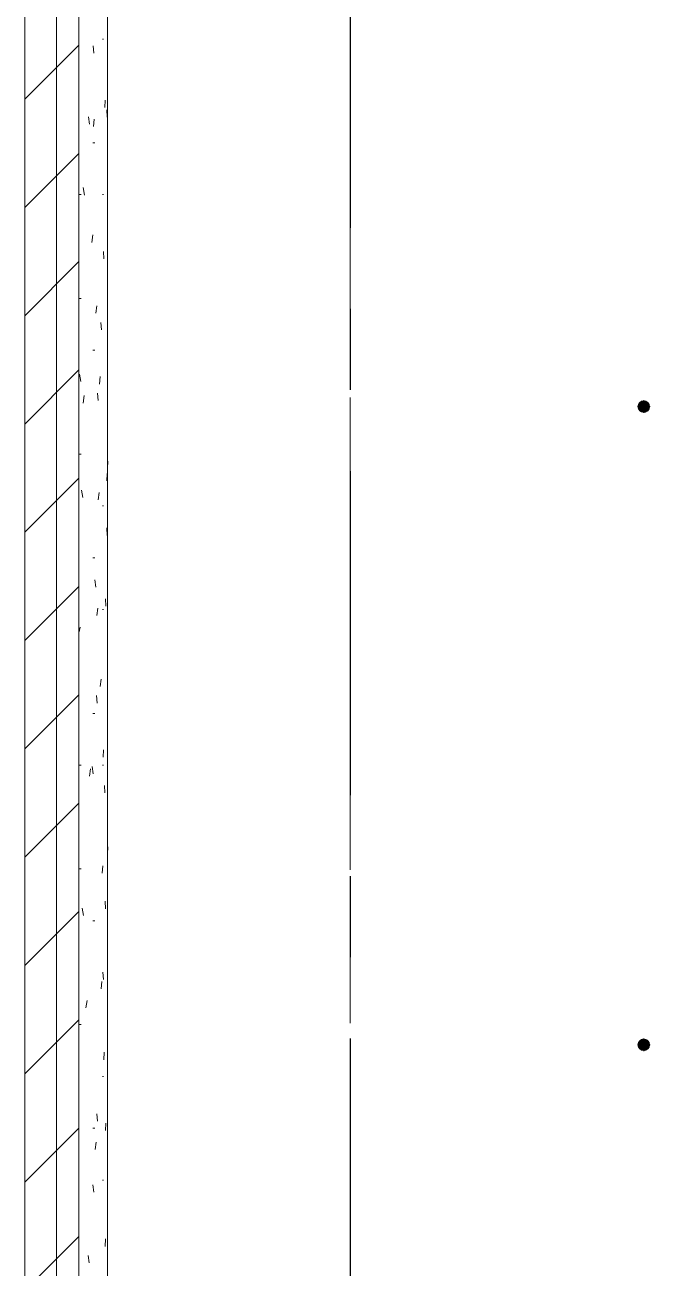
# Model space of a CAD drawing. Header units: millimetres. Extents: x -4000 to 187956, y -58990 to 162485.
# Drawn here: x 114227 to 116675, y 35825 to 40696 of the extents above; entities that cross this region are included whole.
import ezdxf

# ---------------------------------------------------------------- set-up
doc = ezdxf.new("R2010")
doc.units = ezdxf.units.MM
for name, pattern in [('Dash 1_16_', [317.5, 158.75, -158.75]), ('Grid Line', [2222.5, 1270, -317.5, 317.5, -317.5]), ('Grid Line 12_5mm', [2150, 1250, -300, 300, -300])]:
    doc.linetypes.add(name, pattern=pattern)
for name, color, linetype, lineweight in [('A-WALL', 113, 'Continuous', 13), ('A-WALL-PATT', 111, 'Continuous', 13), ('F-SPRN', 3, 'Continuous', 9), ('P-PIPE', 3, 'Continuous', 9), ('P-PIPE-CNTR', 3, 'Continuous', 9), ('S-GRID', 1, 'Continuous', 30)]:
    doc.layers.add(name, color=color, linetype=linetype, lineweight=lineweight)

# ---------------------------------------------------------------- blocks, each defined once
blk = doc.blocks.new('FP_937-FFS - TANG 1')
at = {"layer": 'A-WALL', "color": 50, "lineweight": 15}
blk.add_line((114549.8, 35650.1), (114549.8, 45250), dxfattribs=at)
at = {"layer": 'A-WALL-PATT', "color": 8, "lineweight": 9}
for p, q in [((114534.3, 40640), (114529.9, 40640)), ((114550.4, 40640.4), (114550.7, 40611.3)), ((114493.4, 40613.2), (114497.2, 40584.1)), ((114549.9, 40436.8), (114548.6, 40436.8)), ((114539.8, 40371.5), (114541.5, 40400.6)), ((114475.3, 40335.6), (114479.6, 40306.5)), ((114547.4, 40362.8), (114548.3, 40333.8)), ((114494.7, 40297.2), (114498.4, 40326.2)), ((114500.1, 40233.6), (114492.7, 40233.6)), ((114454.7, 40058), (114459.6, 40029)), ((114447.5, 40030.4), (114439.5, 40030.4)), ((114534.3, 40030.4), (114529.9, 40030.4)), ((114488.4, 39843.6), (114492.3, 39872.6)), ((114549.8, 39816.4), (114550.2, 39845.4)), ((114533.9, 39807.7), (114536, 39778.6)), ((114447.5, 39624), (114439.5, 39624)), ((114549.9, 39624), (114548.6, 39624)), ((114504.8, 39566), (114508.1, 39595.1)), ((114523.5, 39530.1), (114526, 39501)), ((114500.1, 39420.8), (114492.7, 39420.8)), ((114440.5, 39326.9), (114445.6, 39297.8)), ((114518.7, 39288.5), (114521.5, 39317.5)), ((114454.2, 39214.1), (114459.1, 39243.1)), ((114510.5, 39252.5), (114513.6, 39223.5)), ((114447.5, 39014.4), (114439.5, 39014.4)), ((114549.9, 39014.4), (114548.6, 39014.4)), ((114550.5, 39002.1), (114550.8, 38973.1)), ((114547.3, 38909.3), (114548.2, 38938.3)), ((114448.8, 38873.3), (114453.8, 38844.3)), ((114513.9, 38834.9), (114516.9, 38863.9)), ((114534.3, 38811.2), (114529.9, 38811.2)), ((114547.8, 38724.6), (114548.6, 38695.5)), ((114500.1, 38608), (114492.7, 38608)), ((114501, 38521.4), (114504.5, 38492.3)), ((114542.6, 38447), (114544, 38418)), ((114508.7, 38381.3), (114511.9, 38410.4)), ((114534.3, 38404.8), (114529.9, 38404.8)), ((114439.5, 38317.4), (114442.8, 38336)), ((114549.9, 38201.6), (114548.6, 38201.6)), ((114522, 38103.8), (114524.7, 38132.8)), ((114506.6, 38067.8), (114509.9, 38038.8)), ((114500.1, 37998.4), (114492.7, 37998.4)), ((114532.8, 37826.2), (114534.9, 37855.2)), ((114447.5, 37795.2), (114439.5, 37795.2)), ((114534.3, 37795.2), (114529.9, 37795.2)), ((114479.9, 37751.8), (114484.1, 37780.9)), ((114490.5, 37790.2), (114494.4, 37761.2)), ((114538, 37715.9), (114539.7, 37686.8)), ((114550.7, 37447), (114550.9, 37476.1)), ((114447.5, 37388.8), (114439.5, 37388.8)), ((114529.1, 37372.6), (114531.4, 37401.7)), ((114549.9, 37388.8), (114548.6, 37388.8)), ((114540.7, 37262.3), (114542.3, 37233.3)), ((114451, 37235.1), (114455.9, 37206.1)), ((114500.1, 37185.6), (114492.7, 37185.6)), ((114532.3, 36984.7), (114534.4, 36955.7)), ((114525.1, 36919.1), (114527.6, 36948.1)), ((114465.6, 36844.7), (114470.1, 36873.7)), ((114447.5, 36779.2), (114439.5, 36779.2)), ((114549.9, 36779.2), (114548.6, 36779.2)), ((114535.3, 36641.5), (114537.2, 36670.5)), ((114534.3, 36576), (114529.9, 36576)), ((114508, 36429.6), (114511.3, 36400.5)), ((114542.9, 36363.9), (114544.2, 36393)), ((114500.1, 36372.8), (114492.7, 36372.8)), ((114501.7, 36289.6), (114505.2, 36318.6)), ((114492.2, 36152), (114496, 36123)), ((114534.3, 36169.6), (114529.9, 36169.6)), ((114550.2, 36179.2), (114550.6, 36150.2)), ((114549.9, 35966.4), (114548.6, 35966.4)), ((114540.4, 35910.4), (114542, 35939.4)), ((114473.9, 35874.4), (114478.2, 35845.4))]:
    blk.add_line(p, q, dxfattribs=at)
blk = doc.blocks.new('Walls 3 - Walls 1-597475-FFS - TANG 1')
at = {"layer": 'A-WALL-PATT', "lineweight": 9}
h = blk.add_hatch(dxfattribs=at)
h.set_pattern_fill('FP_12', color=250, style=0, pattern_type=2)
h.set_pattern_definition([(45, (0, 0), (-212.132, 212.132), [])])
h.paths.add_polyline_path([(114438.4, 35450.3), (114438.4, 45450), (114226.6, 45450), (114226.6, 35450.3)])
at = {"layer": 'A-WALL', "color": 50, "lineweight": 15}
for p, q in [((114226.6, 45450), (114226.6, 35450.3)), ((114438.4, 35450.3), (114438.4, 45450)), ((114549.8, 35650.1), (114549.8, 45250))]:
    blk.add_line(p, q, dxfattribs=at)
at = {"layer": 'A-WALL', "color": 35, "lineweight": 15}
blk.add_line((114349.8, 35450.3), (114349.8, 45450), dxfattribs=at)
at = {"layer": 'A-WALL', "color": 50, "lineweight": 15}
blk.add_blockref('FP_937-FFS - TANG 1', (0, 0), dxfattribs=at)
blk = doc.blocks.new('CMF2_NHAXUONG_A_rvt-1-FFS - TANG 1')
at = {"layer": 'A-WALL', "color": 53, "lineweight": 15}
blk.add_line((114350, 45450), (114350, 35450.3), dxfattribs=at)
at = {"layer": 'A-WALL', "color": 35, "lineweight": 15}
for p, q in [((114350, 35450.3), (114350, 45450)), ((114550, 35650.1), (114550, 45250))]:
    blk.add_line(p, q, dxfattribs=at)
at = {"layer": 'A-WALL', "color": 50, "lineweight": 15}
blk.add_line((114550, 45250), (114550, 35650.1), dxfattribs=at)
at = {"layer": 'S-GRID', "linetype": 'Grid Line 12_5mm', "lineweight": 9}
blk.add_line((115500, 161185.2), (115500, -16487.4), dxfattribs=at)
at = {"layer": 'A-WALL', "color": 250, "lineweight": 9}
blk.add_blockref('Walls 3 - Walls 1-597475-FFS - TANG 1', (0, 0), dxfattribs=at)
blk = doc.blocks.new('Sprinkler_Up - DN20-V711-FFS - TANG 1')
at = {"layer": 'F-SPRN', "transparency": 33554534}
for points in [[(-13.5, 0), (-3.9, 0.7), (-1.7, 2.9), (-1.2, 3.5), (-0.6, 4), (0.6, 4), (1.2, 3.5), (1.7, 2.9), (4.6, 0), (22.2, 0), (18, 13.1), (6.9, 21.2), (-6.9, 21.2), (-18, 13.1), (-22.2, 0)], [(0, -21.2), (6.9, -21.2), (18, -13.1), (22.2, 0), (3.9, -0.7), (1.7, -2.9), (1.2, -3.5), (0.6, -4), (-0.6, -4), (-1.2, -3.5), (-1.7, -2.9), (-4.6, 0), (-22.2, 0), (-18, -13.1), (-6.9, -21.2)], [(0, -16.7), (4.3, -16.1), (11.8, -11.8), (16.1, -4.3), (16.1, 4.3), (11.8, 11.8), (8.3, 14.4), (0, 16.7), (-4.3, 16.1), (-11.8, 11.8), (-16.1, 4.3), (-16.1, -4.3), (-11.8, -11.8), (-8.3, -14.4)], [(0, -15.6), (7.8, -13.5), (13.5, -7.8), (15.1, -4), (15.1, 4), (13.5, 7.8), (7.8, 13.5), (0, 15.6), (-7.8, 13.5), (-11, 11), (-15.1, 4), (-15.1, -4), (-11, -11), (-7.8, -13.5)], [(-10.9, -5.5), (-10.9, 5.4), (-14.5, 5.4), (-14.5, -5.5)], [(-7.7, -5.5), (-7.7, 5.4), (-10.9, 5.4), (-10.9, -5.5)], [(0, -5.5), (0, 5.4), (-7.7, 5.4), (-7.7, -5.5)], [(0, 0), (5.7, 0), (2.9, 4.9), (-2.9, 4.9), (-5.7, 0)], [(2.9, -4.9), (5.7, 0), (-5.7, 0), (-2.9, -4.9)], [(0, 0), (4.6, 0), (0, 4.6), (-4.6, 0)], [(0, -4.6), (4.6, 0), (-4.6, 0)], [(0, -2.6), (1.3, 0), (-1.8, 0)], [(-1.3, 0), (1.8, 0), (0, 2.6)], [(7.7, -5.5), (7.7, 5.4), (0, 5.4), (0, -5.5)], [(10.9, -5.5), (10.9, 5.4), (7.7, 5.4), (7.7, -5.5)], [(14.5, -5.5), (14.5, 5.4), (10.9, 5.4), (10.9, -5.5)]]:
    blk.add_hatch(color=1, dxfattribs=at).paths.add_polyline_path(points)
at = {"layer": 'F-SPRN', "color": 1}
for p, q in [((-11.5, 5.4), (-14.5, 5.4)), ((-14.5, 5.4), (-11.3, 5.4)), ((-14.5, 5.4), (-14.5, 3.7)), ((-14.5, 3.3), (-14.5, 0)), ((-11.5, 5.4), (-11.5, 4)), ((-10.9, 1.9), (-10.9, 3.6)), ((-10.8, 5.4), (-8, 5.4)), ((-8.1, 5.4), (-10.8, 5.4)), ((-8.1, 5.4), (-8.1, 2.8)), ((-8.1, 2.5), (-8.1, 0.7)), ((-7.7, 4.8), (-7.7, 2.7)), ((-7.7, 4.8), (-7.7, 2.7)), ((-7.7, 2.1), (-7.7, 0.5)), ((-7.7, 2.1), (-7.7, 0.5)), ((-6.7, 5.4), (-4.7, 5.4)), ((-5.8, 3.8), (-5.8, 2.2)), ((-2.1, 0), (-2.1, 0)), ((-2.1, 0), (-2.1, -0.1)), ((-0.6, 2), (-0.6, 2)), ((-0.5, 2), (-0.6, 2)), ((0, 2.1), (-0.1, 2.1)), ((2.1, 0), (2.1, 0.1)), ((2.1, 0), (2.1, 0)), ((4.7, 5.4), (6.5, 5.4)), ((7.7, 5.4), (10.8, 5.4)), ((7.7, 5.2), (7.7, 2.7)), ((7.7, 5.2), (7.7, 2.7)), ((7.7, 2.3), (7.7, 0.5)), ((7.7, 2.3), (7.7, 0.5)), ((10.8, 5.4), (8.1, 5.4)), ((8.1, 5.4), (8.1, 2.8)), ((8.1, 2.5), (8.1, 0.4)), ((10.9, 5.4), (14.5, 5.4)), ((10.9, 3.6), (10.9, 0.2)), ((14.5, 5.4), (11.5, 5.4)), ((11.5, 5.4), (11.5, 4)), ((11.5, 3), (11.5, 0.2)), ((14.5, 5.4), (14.5, -5.5)), ((-14.5, -1.3), (-14.5, -3.7)), ((-11.1, -5.5), (-14.5, -5.5)), ((-14.5, -5.5), (-11.5, -5.5)), ((-10.9, -2.6), (-10.9, -1.3)), ((-10.8, -5.5), (-8.1, -5.5)), ((-7.8, -5.5), (-10.8, -5.5)), ((-8.1, -4.2), (-8.1, -5.5)), ((-7.7, -2.7), (-7.7, -4)), ((-7.7, -2.7), (-7.7, -4)), ((-7, -5.5), (-5.8, -5.5)), ((-4.8, -5.5), (-7, -5.5)), ((-5.8, -2.3), (-5.8, -3.8)), ((-2.1, -0.3), (-2, -0.4)), ((-2, -0.6), (-2, -0.7)), ((-2, -0.7), (-1.9, -0.7)), ((-1.9, -0.7), (-1.9, -0.8)), ((-1.8, -1), (-1.8, -1)), ((-1.8, -1), (-1.8, -1.1)), ((-1.7, -1.2), (-1.6, -1.3)), ((-1.6, -1.3), (-1.6, -1.4)), ((-1.3, -1.6), (-1.3, -1.7)), ((-1.1, -1.7), (-1.1, -1.8)), ((-1.1, -1.8), (-1, -1.8)), ((-1, -1.8), (-0.9, -1.9)), ((-0.9, -1.9), (-0.8, -1.9)), ((-0.8, -1.9), (-0.8, -1.9)), ((-0.6, -2), (-0.5, -2)), ((-0.5, -2), (-0.4, -2)), ((-0.3, -2.1), (-0.2, -2.1)), ((-0.2, -2.1), (-0.1, -2.1)), ((-0.1, -2.1), (0, -2.1)), ((0, -2.1), (0.1, -2.1)), ((0.1, -2.1), (0.1, -2.1)), ((0.1, -2.1), (0.2, -2.1)), ((0.2, -2.1), (0.3, -2.1)), ((0.3, -2.1), (0.4, -2)), ((0.4, -2), (0.5, -2)), ((0.5, -2), (0.6, -2)), ((0.6, -2), (0.6, -2)), ((0.6, -2), (0.7, -2)), ((0.7, -2), (0.8, -1.9)), ((0.8, -1.9), (0.9, -1.9)), ((0.9, -1.9), (1, -1.8)), ((0.9, -1.9), (0.9, -1.9)), ((1.2, -1.7), (1.3, -1.6)), ((1.2, -1.7), (1.2, -1.7)), ((1.3, -1.6), (1.4, -1.6)), ((1.4, -1.6), (1.4, -1.5)), ((1.4, -1.5), (1.5, -1.5)), ((1.5, -1.4), (1.6, -1.3)), ((1.5, -1.5), (1.5, -1.4)), ((1.6, -1.3), (1.7, -1.2)), ((1.6, -1.3), (1.6, -1.3)), ((1.7, -1.2), (1.7, -1.1)), ((1.7, -1.1), (1.8, -1.1)), ((1.8, -1), (1.9, -0.9)), ((1.8, -1.1), (1.8, -1)), ((1.9, -0.8), (2, -0.7)), ((2, -0.4), (2.1, -0.3)), ((2, -0.6), (2, -0.5)), ((2, -0.7), (2, -0.6)), ((2.1, -0.1), (2.1, 0)), ((2.1, -0.2), (2.1, -0.1)), ((2.1, -0.3), (2.1, -0.2)), ((7, -5.5), (4.8, -5.5)), ((5.8, -2.2), (5.8, -3.8)), ((5.8, -5.5), (7, -5.5)), ((7.7, -0.5), (7.7, -2.3)), ((7.7, -0.5), (7.7, -2.3)), ((7.7, -2.7), (7.7, -5.4)), ((7.7, -2.7), (7.7, -5.4)), ((10.8, -5.5), (7.7, -5.5)), ((8.1, -0.4), (8.1, -2.5)), ((8.1, -2.8), (8.1, -5.5)), ((8.1, -5.5), (10.8, -5.5)), ((10.9, -0.2), (10.9, -3.6)), ((14.5, -5.5), (10.9, -5.5)), ((11.5, -0.2), (11.5, -3)), ((11.5, -4), (11.5, -5.5)), ((11.5, -5.5), (14.5, -5.5))]:
    blk.add_line(p, q, dxfattribs=at)
at = {"layer": 'F-SPRN', "color": 1, "flags": 128}
for points in [[(-0.6, 2), (-0.7, 2), (-0.8, 1.9), (-0.9, 1.9), (-0.9, 1.9), (-1, 1.8), (-1.1, 1.8), (-1.2, 1.7), (-1.2, 1.7), (-1.3, 1.6), (-1.4, 1.6), (-1.4, 1.5), (-1.5, 1.5), (-1.5, 1.4), (-1.6, 1.3), (-1.6, 1.3), (-1.7, 1.2), (-1.7, 1.1), (-1.8, 1.1), (-1.8, 1), (-1.9, 0.9), (-1.9, 0.8), (-1.9, 0.8), (-2, 0.7), (-2, 0.6), (-2, 0.5), (-2, 0.5), (-2, 0.4), (-2.1, 0.3), (-2.1, 0.2), (-2.1, 0.1), (-2.1, 0)], [(-0.1, 2.1), (-0.1, 2.1), (-0.2, 2.1), (-0.3, 2.1), (-0.4, 2), (-0.5, 2)], [(2.1, 0.1), (2.1, 0.2), (2.1, 0.2), (2.1, 0.3), (2, 0.4), (2, 0.5), (2, 0.6), (2, 0.7), (1.9, 0.7), (1.9, 0.8), (1.9, 0.9), (1.8, 1), (1.8, 1), (1.8, 1.1), (1.7, 1.2), (1.7, 1.2), (1.6, 1.3), (1.6, 1.4), (1.5, 1.4), (1.4, 1.5), (1.4, 1.5), (1.3, 1.6), (1.3, 1.7), (1.2, 1.7), (1.1, 1.7), (1.1, 1.8), (1, 1.8), (0.9, 1.9), (0.8, 1.9), (0.8, 1.9), (0.7, 2), (0.6, 2), (0.5, 2), (0.4, 2), (0.4, 2), (0.3, 2.1), (0.2, 2.1), (0.1, 2.1), (0, 2.1)], [(-2.1, -0.1), (-2.1, -0.2), (-2.1, -0.2), (-2.1, -0.3)], [(-2, -0.4), (-2, -0.5), (-2, -0.6)], [(-1.9, -0.8), (-1.9, -0.9), (-1.8, -1)], [(-1.8, -1.1), (-1.7, -1.2), (-1.7, -1.2)], [(-1.6, -1.4), (-1.5, -1.4), (-1.4, -1.5)], [(-1.4, -1.5), (-1.4, -1.5), (-1.3, -1.6)], [(-1.3, -1.7), (-1.2, -1.7), (-1.1, -1.7)], [(-0.8, -1.9), (-0.7, -2), (-0.6, -2)], [(-0.4, -2), (-0.4, -2), (-0.3, -2.1)], [(1, -1.8), (1.1, -1.8), (1.2, -1.7)], [(1.9, -0.9), (1.9, -0.8), (1.9, -0.8)], [(2, -0.5), (2, -0.5), (2, -0.4)]]:
    blk.add_lwpolyline(points, dxfattribs=at)
at = {"layer": 'F-SPRN', "color": 1}
for radius, start, end in [(22.2, 360, 180), (21.9, 165.6773, 179.2615), (21.9, 144.7698, 164.8151), (21.9, 126.6942, 143.2701), (16.7, 167.6802, 180), (16.7, 167.6802, 180), (16.7, 155.3879, 164.9693), (16.7, 155.3879, 164.9693), (15.6, 166.4265, 180), (15.6, 166.4265, 180), (15.6, 150.9409, 165), (15.6, 159.6139, 165), (16.7, 136.7213, 149.931), (16.7, 136.7213, 149.931), (15.6, 150.9409, 156.3845), (15.6, 138.4214, 150), (15.6, 138.4214, 150), (21.9, 108.2621, 125.7507), (16.7, 121.4181, 130.5751), (16.7, 121.4181, 130.5751), (15.6, 120.5262, 133.2078), (15.6, 120.5262, 133.2078), (16.7, 106.5995, 120), (16.7, 106.5995, 120), (15.6, 114.4363, 119.9813), (15.6, 114.4363, 119.9813), (21.9, 99.348, 107.901), (4.63, 155.7832, 180), (4.63, 155.7832, 180), (16.7, 96.4143, 105), (16.7, 96.4143, 105), (4.63, 109.0192, 138.2703), (4.63, 109.0192, 138.2703), (21.9, 90.145, 98.8503), (15.6, 95.5762, 100.6843), (15.6, 95.5762, 100.6843), (2.56, 109.0192, 168.8278), (2.56, 109.0192, 168.8278), (2.04, 109.0192, 180), (16.7, 83.0684, 90), (16.7, 83.0684, 90), (4.63, 17.9592, 90), (4.63, 17.9592, 90), (3.81, 57.0577, 90), (2.56, 14.5599, 90), (2.56, 14.5599, 90), (2.04, 10.4703, 90), (21.9, 72.5583, 89.4624), (15.6, 75.573, 80.5892), (15.6, 75.573, 80.5892), (3.81, 16.1605, 43.8358), (15.6, 67.5614, 74.5481), (15.6, 67.5614, 74.5481), (16.7, 60, 75), (16.7, 60, 75), (15.6, 60.0187, 65.5637), (15.6, 60.0187, 65.5637), (21.9, 54.2493, 71.7379), (15.6, 46.7922, 60), (15.6, 46.7922, 60), (16.7, 49.4249, 58.5819), (16.7, 49.4249, 58.5819), (15.6, 30, 41.5786), (15.6, 30, 41.5786), (16.7, 30, 43.2787), (16.7, 30, 43.2787), (21.9, 36.7299, 53.3058), (15.6, 23.6155, 29.5646), (15.6, 15, 29.5646), (15.6, 15, 20.3861), (16.7, 15, 24.6121), (16.7, 15, 24.6121), (15.6, 360, 13.6618), (15.6, 0, 13.6618), (16.7, 360, 12.3198), (16.7, 0, 12.3198), (21.9, 15.1849, 35.2302), (21.9, 0.7385, 14.3227), (22.2, 180, 360), (21.9, 180.7385, 194.3227), (21.9, 195.1849, 215.2302), (21.9, 216.7299, 233.3058), (16.7, 180, 192.3198), (16.7, 180, 192.3198), (16.7, 195.0307, 204.6121), (16.7, 195.0307, 204.6121), (15.6, 181.9082, 193.6618), (15.6, 181.9082, 193.6618), (15.6, 197.3339, 209.5646), (15.6, 197.3339, 209.5646), (16.7, 210.069, 223.2787), (16.7, 210.069, 223.2787), (15.6, 212.5472, 221.5786), (15.6, 212.5472, 221.5786), (21.9, 234.2493, 251.7379), (16.7, 229.4249, 238.5819), (16.7, 229.4249, 238.5819), (15.6, 233.795, 240), (15.6, 233.795, 240), (16.7, 240, 255), (16.7, 240, 255), (15.6, 240.0187, 254.5481), (15.6, 240.0187, 254.5481), (21.9, 252.5583, 269.4624), (4.63, 197.9592, 0), (4.63, 197.9592, 360), (15.6, 255, 267.64), (15.6, 255, 267.64), (3.81, 196.1605, 360), (2.56, 191.1677, 270), (2.56, 191.1677, 270), (2.04, 190.4703, 270), (16.7, 263.0684, 270), (16.7, 263.0684, 270), (2.04, 270, 0), (2.56, 270, 0), (2.56, 270, 360), (21.9, 270.145, 278.8503), (15.6, 275.5762, 280.6843), (15.6, 275.5762, 280.6843), (16.7, 276.4143, 285), (16.7, 276.4143, 285), (21.9, 279.348, 287.901), (16.7, 286.5995, 300), (16.7, 286.5995, 300), (15.6, 294.4363, 299.9813), (15.6, 294.4363, 299.9813), (21.9, 288.2621, 305.7507), (15.6, 300, 313.2078), (15.6, 300, 313.2078), (16.7, 301.4181, 310.5751), (16.7, 301.4181, 310.5751), (15.6, 318.4214, 330), (15.6, 318.4214, 330), (16.7, 316.7213, 330), (16.7, 316.7213, 330), (21.9, 306.6942, 323.2701), (15.6, 330.4354, 345), (15.6, 330.4354, 336.3845), (15.6, 339.6139, 345), (15.6, 346.3382, 360), (15.6, 346.3382, 360), (16.7, 335.3879, 345), (16.7, 335.3879, 345), (16.7, 347.6802, 360), (16.7, 347.6802, 360), (21.9, 324.7698, 344.8151), (21.9, 345.6773, 359.2615)]:
    blk.add_arc((0, 0), radius, start, end, dxfattribs=at)
blk = doc.blocks.new('Sprinkler_Up - DN20-V712-FFS - TANG 1')
at = {"layer": 'F-SPRN', "transparency": 33554534}
for points in [[(-13.5, 0), (-3.9, 0.7), (-1.7, 2.9), (-1.2, 3.5), (-0.6, 4), (0.6, 4), (1.2, 3.5), (1.7, 2.9), (4.6, 0), (22.2, 0), (18, 13.1), (6.9, 21.2), (-6.9, 21.2), (-18, 13.1), (-22.2, 0)], [(0, -21.2), (6.9, -21.2), (18, -13.1), (22.2, 0), (3.9, -0.7), (1.7, -2.9), (1.2, -3.5), (0.6, -4), (-0.6, -4), (-1.2, -3.5), (-1.7, -2.9), (-4.6, 0), (-22.2, 0), (-18, -13.1), (-6.9, -21.2)], [(0, -16.7), (4.3, -16.1), (11.8, -11.8), (16.1, -4.3), (16.1, 4.3), (11.8, 11.8), (8.3, 14.4), (0, 16.7), (-4.3, 16.1), (-11.8, 11.8), (-16.1, 4.3), (-16.1, -4.3), (-11.8, -11.8), (-8.3, -14.4)], [(0, -15.6), (7.8, -13.5), (13.5, -7.8), (15.1, -4), (15.1, 4), (13.5, 7.8), (7.8, 13.5), (0, 15.6), (-7.8, 13.5), (-11, 11), (-15.1, 4), (-15.1, -4), (-11, -11), (-7.8, -13.5)], [(-10.9, -5.5), (-10.9, 5.4), (-14.5, 5.4), (-14.5, -5.5)], [(-7.7, -5.5), (-7.7, 5.4), (-10.9, 5.4), (-10.9, -5.5)], [(0, -5.5), (0, 5.4), (-7.7, 5.4), (-7.7, -5.5)], [(0, 0), (5.7, 0), (2.9, 4.9), (-2.9, 4.9), (-5.7, 0)], [(2.9, -4.9), (5.7, 0), (-5.7, 0), (-2.9, -4.9)], [(0, 0), (4.6, 0), (0, 4.6), (-4.6, 0)], [(0, -4.6), (4.6, 0), (-4.6, 0)], [(0, -2.6), (1.3, 0), (-1.8, 0)], [(-1.3, 0), (1.8, 0), (0, 2.6)], [(7.7, -5.5), (7.7, 5.4), (0, 5.4), (0, -5.5)], [(10.9, -5.5), (10.9, 5.4), (7.7, 5.4), (7.7, -5.5)], [(14.5, -5.5), (14.5, 5.4), (10.9, 5.4), (10.9, -5.5)]]:
    blk.add_hatch(color=1, dxfattribs=at).paths.add_polyline_path(points)
at = {"layer": 'F-SPRN', "color": 1}
for p, q in [((-11.5, 5.4), (-14.5, 5.4)), ((-14.5, 5.4), (-11.3, 5.4)), ((-14.5, 5.4), (-14.5, 3.7)), ((-14.5, 3.3), (-14.5, 0)), ((-11.5, 5.4), (-11.5, 4)), ((-10.9, 1.9), (-10.9, 3.6)), ((-10.8, 5.4), (-8, 5.4)), ((-8.1, 5.4), (-10.8, 5.4)), ((-8.1, 5.4), (-8.1, 2.8)), ((-8.1, 2.5), (-8.1, 0.7)), ((-7.7, 4.8), (-7.7, 2.7)), ((-7.7, 4.8), (-7.7, 2.7)), ((-7.7, 2.1), (-7.7, 0.5)), ((-7.7, 2.1), (-7.7, 0.5)), ((-6.7, 5.4), (-4.7, 5.4)), ((-5.8, 3.8), (-5.8, 2.2)), ((-2.1, 0), (-2.1, 0)), ((-2.1, 0), (-2.1, -0.1)), ((-0.6, 2), (-0.6, 2)), ((-0.5, 2), (-0.6, 2)), ((0, 2.1), (-0.1, 2.1)), ((2.1, 0), (2.1, 0.1)), ((2.1, 0), (2.1, 0)), ((4.7, 5.4), (6.5, 5.4)), ((7.7, 5.4), (10.8, 5.4)), ((7.7, 5.2), (7.7, 2.7)), ((7.7, 5.2), (7.7, 2.7)), ((7.7, 2.3), (7.7, 0.5)), ((7.7, 2.3), (7.7, 0.5)), ((10.8, 5.4), (8.1, 5.4)), ((8.1, 5.4), (8.1, 2.8)), ((8.1, 2.5), (8.1, 0.4)), ((10.9, 5.4), (14.5, 5.4)), ((10.9, 3.6), (10.9, 0.2)), ((14.5, 5.4), (11.5, 5.4)), ((11.5, 5.4), (11.5, 4)), ((11.5, 3), (11.5, 0.2)), ((14.5, 5.4), (14.5, -5.5)), ((-14.5, -1.3), (-14.5, -3.7)), ((-11.1, -5.5), (-14.5, -5.5)), ((-14.5, -5.5), (-11.5, -5.5)), ((-10.9, -2.6), (-10.9, -1.3)), ((-10.8, -5.5), (-8.1, -5.5)), ((-7.8, -5.5), (-10.8, -5.5)), ((-8.1, -4.2), (-8.1, -5.5)), ((-7.7, -2.7), (-7.7, -4)), ((-7.7, -2.7), (-7.7, -4)), ((-7, -5.5), (-5.8, -5.5)), ((-4.8, -5.5), (-7, -5.5)), ((-5.8, -2.3), (-5.8, -3.8)), ((-2.1, -0.3), (-2, -0.4)), ((-2, -0.4), (-2, -0.5)), ((-2, -0.5), (-2, -0.6)), ((-2, -0.6), (-2, -0.7)), ((-2, -0.7), (-1.9, -0.7)), ((-1.8, -1), (-1.8, -1.1)), ((-1.8, -1.1), (-1.7, -1.2)), ((-1.7, -1.2), (-1.7, -1.2)), ((-1.7, -1.2), (-1.6, -1.3)), ((-1.6, -1.3), (-1.6, -1.4)), ((-1.6, -1.4), (-1.5, -1.4)), ((-1.5, -1.4), (-1.4, -1.5)), ((-1.1, -1.7), (-1.1, -1.8)), ((-1.1, -1.8), (-1, -1.8)), ((-1, -1.8), (-0.9, -1.9)), ((-0.9, -1.9), (-0.8, -1.9)), ((-0.8, -1.9), (-0.8, -1.9)), ((-0.8, -1.9), (-0.7, -2)), ((-0.7, -2), (-0.6, -2)), ((-0.6, -2), (-0.5, -2)), ((-0.4, -2), (-0.3, -2.1)), ((-0.3, -2.1), (-0.2, -2.1)), ((-0.2, -2.1), (-0.1, -2.1)), ((-0.1, -2.1), (0, -2.1)), ((0, -2.1), (0.1, -2.1)), ((0.1, -2.1), (0.1, -2.1)), ((0.1, -2.1), (0.2, -2.1)), ((0.2, -2.1), (0.3, -2.1)), ((0.3, -2.1), (0.4, -2)), ((0.4, -2), (0.5, -2)), ((0.5, -2), (0.6, -2)), ((0.6, -2), (0.6, -2)), ((0.9, -1.9), (1, -1.8)), ((1.2, -1.7), (1.3, -1.6)), ((1.2, -1.7), (1.2, -1.7)), ((1.3, -1.6), (1.4, -1.6)), ((1.4, -1.6), (1.4, -1.5)), ((1.4, -1.5), (1.5, -1.5)), ((1.6, -1.3), (1.7, -1.2)), ((1.6, -1.3), (1.6, -1.3)), ((1.7, -1.2), (1.7, -1.1)), ((1.7, -1.1), (1.8, -1.1)), ((1.8, -1), (1.9, -0.9)), ((1.8, -1.1), (1.8, -1)), ((1.9, -0.8), (2, -0.7)), ((1.9, -0.9), (1.9, -0.8)), ((1.9, -0.8), (1.9, -0.8)), ((2, -0.4), (2.1, -0.3)), ((2, -0.5), (2, -0.4)), ((2, -0.6), (2, -0.5)), ((2, -0.5), (2, -0.5)), ((2, -0.7), (2, -0.6)), ((2.1, -0.1), (2.1, 0)), ((2.1, -0.2), (2.1, -0.1)), ((2.1, -0.3), (2.1, -0.2)), ((7, -5.5), (4.8, -5.5)), ((5.8, -2.2), (5.8, -3.8)), ((5.8, -5.5), (7, -5.5)), ((7.7, -0.5), (7.7, -2.3)), ((7.7, -0.5), (7.7, -2.3)), ((7.7, -2.7), (7.7, -5.4)), ((7.7, -2.7), (7.7, -5.4)), ((10.8, -5.5), (7.7, -5.5)), ((8.1, -0.4), (8.1, -2.5)), ((8.1, -2.8), (8.1, -5.5)), ((8.1, -5.5), (10.8, -5.5)), ((10.9, -0.2), (10.9, -3.6)), ((14.5, -5.5), (10.9, -5.5)), ((11.5, -0.2), (11.5, -3)), ((11.5, -4), (11.5, -5.5)), ((11.5, -5.5), (14.5, -5.5))]:
    blk.add_line(p, q, dxfattribs=at)
at = {"layer": 'F-SPRN', "color": 1, "flags": 128}
for points in [[(-0.6, 2), (-0.7, 2), (-0.8, 1.9), (-0.9, 1.9), (-0.9, 1.9), (-1, 1.8), (-1.1, 1.8), (-1.2, 1.7), (-1.2, 1.7), (-1.3, 1.6), (-1.4, 1.6), (-1.4, 1.5), (-1.5, 1.5), (-1.5, 1.4), (-1.6, 1.3), (-1.6, 1.3), (-1.7, 1.2), (-1.7, 1.1), (-1.8, 1.1), (-1.8, 1), (-1.9, 0.9), (-1.9, 0.8), (-1.9, 0.8), (-2, 0.7), (-2, 0.6), (-2, 0.5), (-2, 0.5), (-2, 0.4), (-2.1, 0.3), (-2.1, 0.2), (-2.1, 0.1), (-2.1, 0)], [(-0.1, 2.1), (-0.1, 2.1), (-0.2, 2.1), (-0.3, 2.1), (-0.4, 2), (-0.5, 2)], [(2.1, 0.1), (2.1, 0.2), (2.1, 0.2), (2.1, 0.3), (2, 0.4), (2, 0.5), (2, 0.6), (2, 0.7), (1.9, 0.7), (1.9, 0.8), (1.9, 0.9), (1.8, 1), (1.8, 1), (1.8, 1.1), (1.7, 1.2), (1.7, 1.2), (1.6, 1.3), (1.6, 1.4), (1.5, 1.4), (1.4, 1.5), (1.4, 1.5), (1.3, 1.6), (1.3, 1.7), (1.2, 1.7), (1.1, 1.7), (1.1, 1.8), (1, 1.8), (0.9, 1.9), (0.8, 1.9), (0.8, 1.9), (0.7, 2), (0.6, 2), (0.5, 2), (0.4, 2), (0.4, 2), (0.3, 2.1), (0.2, 2.1), (0.1, 2.1), (0, 2.1)], [(-2.1, -0.1), (-2.1, -0.2), (-2.1, -0.2), (-2.1, -0.3)], [(-1.9, -0.7), (-1.9, -0.8), (-1.9, -0.9)], [(-1.9, -0.9), (-1.8, -1), (-1.8, -1)], [(-1.4, -1.5), (-1.4, -1.5), (-1.3, -1.6), (-1.3, -1.7), (-1.2, -1.7), (-1.1, -1.7)], [(-0.5, -2), (-0.4, -2), (-0.4, -2)], [(0.6, -2), (0.7, -2), (0.8, -1.9)], [(0.8, -1.9), (0.9, -1.9), (0.9, -1.9)], [(1, -1.8), (1.1, -1.8), (1.2, -1.7)], [(1.5, -1.5), (1.5, -1.4), (1.6, -1.3)]]:
    blk.add_lwpolyline(points, dxfattribs=at)
at = {"layer": 'F-SPRN', "color": 1}
for radius, start, end in [(22.2, 360, 180), (21.9, 165.6773, 179.2615), (21.9, 144.7698, 164.8151), (21.9, 126.6942, 143.2701), (16.7, 167.6802, 180), (16.7, 167.6802, 180), (16.7, 155.3879, 164.9693), (16.7, 155.3879, 164.9693), (15.6, 166.4265, 180), (15.6, 166.4265, 180), (15.6, 150.9409, 165), (15.6, 159.6139, 165), (16.7, 136.7213, 149.931), (16.7, 136.7213, 149.931), (15.6, 150.9409, 156.3845), (15.6, 138.4214, 150), (15.6, 138.4214, 150), (21.9, 108.2621, 125.7507), (16.7, 121.4181, 130.5751), (16.7, 121.4181, 130.5751), (15.6, 120.5262, 133.2078), (15.6, 120.5262, 133.2078), (16.7, 106.5995, 120), (16.7, 106.5995, 120), (15.6, 114.4363, 119.9813), (15.6, 114.4363, 119.9813), (21.9, 99.348, 107.901), (4.63, 155.7832, 180), (4.63, 155.7832, 180), (16.7, 96.4143, 105), (16.7, 96.4143, 105), (4.63, 109.0192, 138.2703), (4.63, 109.0192, 138.2703), (21.9, 90.145, 98.8503), (15.6, 95.5762, 100.6843), (15.6, 95.5762, 100.6843), (2.56, 109.0192, 168.8278), (2.56, 109.0192, 168.8278), (2.04, 109.0192, 180), (16.7, 83.0684, 90), (16.7, 83.0684, 90), (4.63, 17.9592, 90), (4.63, 17.9592, 90), (3.81, 57.0577, 90), (2.56, 14.5599, 90), (2.56, 14.5599, 90), (2.04, 10.4703, 90), (21.9, 72.5583, 89.4624), (15.6, 75.573, 80.5892), (15.6, 75.573, 80.5892), (3.81, 16.1605, 43.8358), (15.6, 67.5614, 74.5481), (15.6, 67.5614, 74.5481), (16.7, 60, 75), (16.7, 60, 75), (15.6, 60.0187, 65.5637), (15.6, 60.0187, 65.5637), (21.9, 54.2493, 71.7379), (15.6, 46.7922, 60), (15.6, 46.7922, 60), (16.7, 49.4249, 58.5819), (16.7, 49.4249, 58.5819), (15.6, 30, 41.5786), (15.6, 30, 41.5786), (16.7, 30, 43.2787), (16.7, 30, 43.2787), (21.9, 36.7299, 53.3058), (15.6, 23.6155, 29.5646), (15.6, 15, 29.5646), (15.6, 15, 20.3861), (16.7, 15, 24.6121), (16.7, 15, 24.6121), (15.6, 360, 13.6618), (15.6, 0, 13.6618), (16.7, 360, 12.3198), (16.7, 0, 12.3198), (21.9, 15.1849, 35.2302), (21.9, 0.7385, 14.3227), (22.2, 180, 360), (21.9, 180.7385, 194.3227), (21.9, 195.1849, 215.2302), (21.9, 216.7299, 233.3058), (16.7, 180, 192.3198), (16.7, 180, 192.3198), (16.7, 195.0307, 204.6121), (16.7, 195.0307, 204.6121), (15.6, 181.9082, 193.6618), (15.6, 181.9082, 193.6618), (15.6, 197.3339, 209.5646), (15.6, 197.3339, 209.5646), (16.7, 210.069, 223.2787), (16.7, 210.069, 223.2787), (15.6, 212.5472, 221.5786), (15.6, 212.5472, 221.5786), (21.9, 234.2493, 251.7379), (16.7, 229.4249, 238.5819), (16.7, 229.4249, 238.5819), (15.6, 233.795, 240), (15.6, 233.795, 240), (16.7, 240, 255), (16.7, 240, 255), (15.6, 240.0187, 254.5481), (15.6, 240.0187, 254.5481), (21.9, 252.5583, 269.4624), (4.63, 197.9592, 0), (4.63, 197.9592, 360), (15.6, 255, 267.64), (15.6, 255, 267.64), (3.81, 196.1605, 360), (2.56, 191.1677, 360), (2.56, 191.1677, 270), (2.04, 190.4703, 270), (16.7, 263.0684, 270), (16.7, 263.0684, 270), (2.04, 270, 0), (2.56, 270, 0), (21.9, 270.145, 278.8503), (15.6, 275.5762, 280.6843), (15.6, 275.5762, 280.6843), (16.7, 276.4143, 285), (16.7, 276.4143, 285), (21.9, 279.348, 287.901), (16.7, 286.5995, 300), (16.7, 286.5995, 300), (15.6, 294.4363, 299.9813), (15.6, 294.4363, 299.9813), (21.9, 288.2621, 305.7507), (15.6, 300, 313.2078), (15.6, 300, 313.2078), (16.7, 301.4181, 310.5751), (16.7, 301.4181, 310.5751), (15.6, 318.4214, 330), (15.6, 318.4214, 330), (16.7, 316.7213, 330), (16.7, 316.7213, 330), (21.9, 306.6942, 323.2701), (15.6, 330.4354, 345), (15.6, 330.4354, 336.3845), (15.6, 339.6139, 345), (15.6, 346.3382, 360), (15.6, 346.3382, 360), (16.7, 335.3879, 345), (16.7, 335.3879, 345), (16.7, 347.6802, 360), (16.7, 347.6802, 360), (21.9, 324.7698, 344.8151), (21.9, 345.6773, 359.2615)]:
    blk.add_arc((0, 0), radius, start, end, dxfattribs=at)
blk = doc.blocks.new('Steel_Transition_Threaded_HoaPhat - Standard-V953-FFS - TANG 1')
at = {"layer": 'P-PIPE', "lineweight": 13, "transparency": 33554534}
h = blk.add_hatch(color=1, dxfattribs=at)
h.paths.add_polyline_path([(49550, 126427.6), (49555.8, 126428.4), (49561.3, 126430.6), (49565.9, 126434.2), (49569.5, 126438.8), (49571.7, 126444.3), (49572.5, 126450.1), (49571.7, 126455.9), (49569.5, 126461.3), (49565.9, 126466), (49561.3, 126469.6), (49555.8, 126471.8), (49550, 126472.6), (49544.2, 126471.8), (49538.8, 126469.6), (49534.1, 126466), (49530.5, 126461.3), (49528.3, 126455.9), (49527.5, 126450.1), (49528.3, 126444.3), (49530.5, 126438.8), (49534.1, 126434.2), (49538.8, 126430.6), (49544.2, 126428.4)])
h.paths.add_polyline_path([(49550, 126430), (49544.8, 126430.7), (49540, 126432.7), (49535.8, 126435.9), (49532.6, 126440), (49530.6, 126444.9), (49529.9, 126450.1), (49530.6, 126455.3), (49532.6, 126460.1), (49535.8, 126464.3), (49540, 126467.5), (49544.8, 126469.5), (49550, 126470.2), (49555.2, 126469.5), (49560.1, 126467.5), (49564.2, 126464.3), (49567.4, 126460.1), (49569.4, 126455.3), (49570.1, 126450.1), (49569.4, 126444.9), (49567.4, 126440), (49564.2, 126435.9), (49560.1, 126432.7), (49555.2, 126430.7)])
for points in [[(49529.9, 126450.1), (49533.6, 126450.1), (49535.8, 126458.3), (49541.8, 126464.3), (49550, 126466.5), (49558.2, 126464.3), (49564.2, 126458.3), (49566.4, 126450.1), (49570.1, 126450.1), (49569.4, 126455.3), (49567.4, 126460.1), (49564.2, 126464.3), (49560.1, 126467.5), (49555.2, 126469.5), (49550, 126470.2), (49544.8, 126469.5), (49540, 126467.5), (49535.8, 126464.3), (49532.6, 126460.1), (49530.6, 126455.3)], [(49550, 126430), (49555.2, 126430.7), (49560.1, 126432.7), (49564.2, 126435.9), (49567.4, 126440), (49569.4, 126444.9), (49570.1, 126450.1), (49566.4, 126450.1), (49564.2, 126441.9), (49558.2, 126435.9), (49550, 126433.7), (49541.8, 126435.9), (49535.8, 126441.9), (49533.6, 126450.1), (49529.9, 126450.1), (49530.6, 126444.9), (49532.6, 126440), (49535.8, 126435.9), (49540, 126432.7), (49544.8, 126430.7)], [(49550, 126431.6), (49554.8, 126432.2), (49559.3, 126434.1), (49563.1, 126437), (49566, 126440.8), (49567.9, 126445.3), (49568.5, 126450.1), (49567.9, 126454.9), (49566, 126459.3), (49563.1, 126463.2), (49559.3, 126466.1), (49554.8, 126468), (49550, 126468.6), (49545.2, 126468), (49540.8, 126466.1), (49536.9, 126463.2), (49534, 126459.3), (49532.1, 126454.9), (49531.5, 126450.1), (49532.1, 126445.3), (49534, 126440.8), (49536.9, 126437), (49540.8, 126434.1), (49545.2, 126432.2)]]:
    blk.add_hatch(color=1, dxfattribs=at).paths.add_polyline_path(points)
at = {"layer": 'P-PIPE', "color": 20, "lineweight": 13}
for radius, start, end in [(22.5, 0, 180), (22.5, 0, 180), (22.5, 180, 0), (22.5, 180, 0), (20.1, 166.0499, 180), (20.1, 180, 193.9501), (20.1, 150, 162.7449), (20.1, 197.2551, 210), (18.5, 166.5939, 180), (18.5, 166.5939, 180), (18.5, 180, 193.4061), (18.5, 180, 193.4061), (18.5, 157.6232, 165), (18.5, 157.6232, 165), (18.5, 195, 202.3768), (18.5, 195, 202.3768), (20.1, 128.8856, 148.1553), (20.1, 211.8447, 231.1144), (16.4, 180.8106, 191.4533), (16.4, 168.5467, 175.1607), (18.5, 136.4297, 150), (18.5, 136.4297, 150), (18.5, 210, 223.5703), (18.5, 210, 223.5703), (16.4, 158.0319, 163.506), (16.4, 141.9681, 150), (16.4, 210.6635, 218.0319), (18.5, 123.4976, 133.2041), (18.5, 123.4976, 133.2041), (20.1, 109.6859, 125.0043), (16.4, 230.4733, 236.6389), (16.4, 121.0738, 126.4537), (18.5, 106.819, 120), (18.5, 106.819, 120), (16.4, 113.4045, 120), (16.4, 107.4657, 111.9681), (20.1, 100.9975, 105), (18.5, 91.4353, 103.2046), (18.5, 91.4353, 103.2046), (16.4, 96.2132, 104.6042), (20.1, 90.5246, 98.5089), (18.5, 78.0986, 90), (18.5, 78.0986, 90), (20.1, 75.0607, 87.9279), (16.4, 66.9681, 75), (18.5, 60, 75), (18.5, 60, 75), (20.1, 54.9957, 75), (18.5, 46.7959, 56.5024), (18.5, 46.7959, 56.5024), (20.1, 31.8447, 51.1144), (20.1, 308.8856, 328.1553), (16.4, 30, 38.0319), (18.5, 30, 43.5703), (18.5, 30, 43.5703), (18.5, 316.4297, 330), (18.5, 316.4297, 330), (16.4, 338.0319, 342.8691), (16.4, 0, 8.0319), (16.4, 351.9681, 0), (18.5, 15, 22.3768), (18.5, 15, 22.3768), (18.5, 337.6232, 345), (18.5, 337.6232, 345), (20.1, 17.2551, 30), (20.1, 330, 342.7449), (18.5, 0, 13.4061), (18.5, 0, 13.4061), (18.5, 346.5939, 0), (18.5, 346.5939, 0), (20.1, 0, 13.9501), (20.1, 346.0499, 0), (18.5, 226.7959, 236.5024), (18.5, 226.7959, 236.5024), (20.1, 234.9957, 255), (18.5, 240, 255), (18.5, 240, 255), (16.4, 240, 246.5955), (16.4, 246.9681, 255), (20.1, 255.0607, 267.9279), (18.5, 258.0986, 270), (18.5, 258.0986, 270), (16.4, 264.1652, 268.506), (20.1, 270.5246, 278.5089), (18.5, 271.4353, 283.2046), (18.5, 271.4353, 283.2046), (16.4, 276.4537, 283.9063), (20.1, 280.9975, 285), (16.4, 287.4657, 291.9681), (18.5, 286.819, 300), (18.5, 286.819, 300), (16.4, 293.4045, 300), (20.1, 289.6859, 305.0043), (18.5, 303.4976, 313.2041), (18.5, 303.4976, 313.2041)]:
    blk.add_arc((49550, 126450.1), radius, start, end, dxfattribs=at)

msp = doc.modelspace()

# ---------------------------------------------------------------- block references
at = {"lineweight": 5}
msp.add_blockref('CMF2_NHAXUONG_A_rvt-1-FFS - TANG 1', (0, 0), dxfattribs=at)

# ---------------------------------------------------------------- next in the draw order: hatches: boundary and pattern name
at = {"layer": 'P-PIPE', "transparency": 33554534}
for points in [[(116641.7, 39185.6), (116642.8, 39187.6), (116641.7, 39191.7), (116642.8, 39195.9), (116645.8, 39199), (116657.2, 39204.3), (116658.4, 39208.4), (116657.2, 39212.6), (116655.9, 39214.3), (116650, 39216.8), (116641.7, 39214.6), (116635.5, 39208.4), (116633.3, 39200.1), (116635.5, 39191.7), (116638.2, 39188.3)], [(116650, 39183.4), (116658.4, 39185.6), (116661.8, 39188.3), (116666.1, 39195.8), (116666.1, 39204.4), (116661.8, 39211.9), (116658.4, 39214.6), (116650, 39216.8), (116645.7, 39216.2), (116638.2, 39211.9), (116633.9, 39204.4), (116633.9, 39195.8), (116638.2, 39188.3), (116641.7, 39185.6)], [(116641.7, 36685.6), (116642.8, 36687.6), (116641.7, 36691.7), (116642.8, 36695.9), (116645.8, 36699), (116657.2, 36704.3), (116658.4, 36708.4), (116657.2, 36712.6), (116655.9, 36714.3), (116650, 36716.8), (116641.7, 36714.6), (116635.5, 36708.4), (116633.3, 36700.1), (116635.5, 36691.7), (116638.2, 36688.3)], [(116650, 36683.4), (116658.4, 36685.6), (116661.8, 36688.3), (116666.1, 36695.8), (116666.1, 36704.4), (116661.8, 36711.9), (116658.4, 36714.6), (116650, 36716.8), (116645.7, 36716.2), (116638.2, 36711.9), (116633.9, 36704.4), (116633.9, 36695.8), (116638.2, 36688.3), (116641.7, 36685.6)]]:
    msp.add_hatch(color=1, dxfattribs=at).paths.add_polyline_path(points)

# ---------------------------------------------------------------- next in the draw order: linework, layer by layer
at = {"layer": 'P-PIPE', "color": 1}
for centre, radius, start, end in [((116650, 39200.1), 16.7, 140.6908, 147.6969), ((116650, 39208.4), 8.35, 69.0027, 79.2369), ((116650, 39208.4), 8.35, 46.6998, 60.5692), ((116650, 39208.4), 8.35, 20.1285, 29.0413), ((116650, 39208.4), 8.35, 8.0385, 17.9918), ((116650, 39200.1), 16.7, 46.0317, 51.8726), ((116650, 39200.1), 16.7, 32.3031, 45.2846), ((116650, 39200.1), 16.7, 25.0364, 31.0974), ((116650, 39200.1), 16.7, 170.1108, 177.203), ((116650, 39200.1), 16.7, 182.797, 189.8892), ((116650, 39200.1), 16.7, 190.2154, 195.2487), ((116650, 39200.1), 16.7, 157.579, 164.2722), ((116650, 39200.1), 16.7, 231.8726, 237.203), ((116650, 39191.7), 8.35, 172.0327, 181.5407), ((116650, 39191.7), 8.35, 199.9004, 209.0413), ((116650, 39191.7), 8.35, 131.0366, 150), ((116650, 39200.1), 16.7, 246.8976, 251.0986), ((116650, 39191.7), 8.35, 226.6998, 240.5692), ((116650, 39191.7), 8.35, 115.6806, 125.5287), ((116650, 39200.1), 16.7, 254.7154, 259.6727), ((116650, 39191.7), 8.35, 100.6842, 114.0387), ((116650, 39191.7), 8.35, 249.0027, 259.2369), ((116650, 39191.7), 8.35, 90, 100.6842), ((116650, 39200.1), 16.7, 266.0042, 273.5288), ((116650, 39208.4), 8.35, 270, 280.6842), ((116650, 39200.1), 16.7, 284.6882, 289.3082), ((116650, 39208.4), 8.35, 316.3183, 330), ((116650, 39200.1), 16.7, 308.1274, 313.9683), ((116650, 39200.1), 16.7, 314.7154, 320.6908), ((116650, 39200.1), 16.7, 328.9026, 336.686), ((116650, 39200.1), 16.7, 16.9375, 22.421), ((116650, 39200.1), 16.7, 4.3093, 9.8892), ((116650, 39200.1), 16.7, 350.1108, 355.6907), ((116650, 36700.1), 16.7, 170.1108, 177.203), ((116650, 36700.1), 16.7, 182.797, 189.8892), ((116650, 36700.1), 16.7, 190.2154, 195.2487), ((116650, 36700.1), 16.7, 157.579, 164.2722), ((116650, 36700.1), 16.7, 140.6908, 147.6969), ((116650, 36700.1), 16.7, 231.8726, 237.203), ((116650, 36691.7), 8.35, 172.0327, 181.5407), ((116650, 36691.7), 8.35, 199.9004, 209.0413), ((116650, 36691.7), 8.35, 131.0366, 150), ((116650, 36700.1), 16.7, 246.8976, 251.0986), ((116650, 36691.7), 8.35, 226.6998, 240.5692), ((116650, 36691.7), 8.35, 115.6806, 125.5287), ((116650, 36700.1), 16.7, 254.7154, 259.6727), ((116650, 36691.7), 8.35, 100.6842, 114.0387), ((116650, 36691.7), 8.35, 249.0027, 259.2369), ((116650, 36691.7), 8.35, 90, 100.6842), ((116650, 36700.1), 16.7, 266.0042, 273.5288), ((116650, 36708.4), 8.35, 270, 280.6842), ((116650, 36708.4), 8.35, 69.0027, 79.2369), ((116650, 36708.4), 8.35, 46.6998, 60.5692), ((116650, 36700.1), 16.7, 284.6882, 289.3082), ((116650, 36708.4), 8.35, 316.3183, 330), ((116650, 36708.4), 8.35, 20.1285, 29.0413), ((116650, 36708.4), 8.35, 8.0385, 17.9918), ((116650, 36700.1), 16.7, 46.0317, 51.8726), ((116650, 36700.1), 16.7, 308.1274, 313.9683), ((116650, 36700.1), 16.7, 32.3031, 45.2846), ((116650, 36700.1), 16.7, 314.7154, 320.6908), ((116650, 36700.1), 16.7, 25.0364, 31.0974), ((116650, 36700.1), 16.7, 328.9026, 336.686), ((116650, 36700.1), 16.7, 16.9375, 22.421), ((116650, 36700.1), 16.7, 4.3093, 9.8892), ((116650, 36700.1), 16.7, 350.1108, 355.6907)]:
    msp.add_arc(centre, radius, start, end, dxfattribs=at)
at = {"layer": 'P-PIPE-CNTR', "color": 1, "linetype": 'Dash 1_16_'}
for p, q in [((116650, 39222.6), (116650, 39225.1)), ((116650, 39221.2), (116650, 39222.6)), ((116650, 39218.6), (116650, 39220.2)), ((116650, 39216.8), (116650, 39218.6)), ((116650, 39213.6), (116650, 39215.2)), ((116650, 39209.8), (116650, 39212.6)), ((116650, 39205.5), (116650, 39209.1)), ((116625, 39200.1), (116627.5, 39200.1)), ((116627.8, 39200.1), (116631.5, 39200.1)), ((116636.5, 39200.1), (116642.3, 39200.1)), ((116645.4, 39200.1), (116647.6, 39200.1)), ((116648.7, 39200.1), (116650, 39200.1)), ((116650, 39202.6), (116650, 39204.3)), ((116650, 39200.1), (116650, 39202.1)), ((116650, 39198), (116650, 39200.1)), ((116650, 39200.1), (116651.3, 39200.1)), ((116650, 39195.9), (116650, 39197.5)), ((116650, 39191.1), (116650, 39194.6)), ((116650, 39188.1), (116650, 39190.4)), ((116650, 39185), (116650, 39186.5)), ((116650, 39181.6), (116650, 39183.4)), ((116650, 39180), (116650, 39181.6)), ((116650, 39177.6), (116650, 39178.9)), ((116650, 39175.1), (116650, 39177.6)), ((116651.8, 39200.1), (116654.6, 39200.1)), ((116655.7, 39200.1), (116663.5, 39200.1)), ((116666.4, 39200.1), (116667.9, 39200.1)), ((116668.5, 39200.1), (116672.2, 39200.1)), ((116672.5, 39200.1), (116675, 39200.1)), ((116650, 36722.6), (116650, 36725.1)), ((116625, 36700.1), (116627.5, 36700.1)), ((116627.8, 36700.1), (116631.5, 36700.1)), ((116636.5, 36700.1), (116642.3, 36700.1)), ((116645.4, 36700.1), (116647.6, 36700.1)), ((116648.7, 36700.1), (116650, 36700.1)), ((116650, 36721.2), (116650, 36722.6)), ((116650, 36718.6), (116650, 36720.2)), ((116650, 36716.8), (116650, 36718.6)), ((116650, 36713.6), (116650, 36715.2)), ((116650, 36709.8), (116650, 36712.6)), ((116650, 36705.5), (116650, 36709.1)), ((116650, 36702.6), (116650, 36704.3)), ((116650, 36700.1), (116650, 36702.1)), ((116650, 36698), (116650, 36700.1)), ((116650, 36700.1), (116651.3, 36700.1)), ((116650, 36695.9), (116650, 36697.5)), ((116650, 36691.1), (116650, 36694.6)), ((116650, 36688.1), (116650, 36690.4)), ((116650, 36685), (116650, 36686.5)), ((116650, 36681.6), (116650, 36683.4)), ((116650, 36680), (116650, 36681.6)), ((116650, 36677.6), (116650, 36678.9)), ((116650, 36675.1), (116650, 36677.6)), ((116651.8, 36700.1), (116654.6, 36700.1)), ((116655.7, 36700.1), (116663.5, 36700.1)), ((116666.4, 36700.1), (116667.9, 36700.1)), ((116668.5, 36700.1), (116672.2, 36700.1)), ((116672.5, 36700.1), (116675, 36700.1))]:
    msp.add_line(p, q, dxfattribs=at)
at = {"layer": 'S-GRID', "linetype": 'Grid Line'}
msp.add_line((115500, 161185.2), (115500, -16487.4), dxfattribs=at)

# ---------------------------------------------------------------- next in the draw order: block references
at = {"layer": 'F-SPRN', "color": 1}
for name, p in [('Sprinkler_Up - DN20-V711-FFS - TANG 1', (116650, 39200.1)), ('Sprinkler_Up - DN20-V712-FFS - TANG 1', (116650, 36700.1))]:
    msp.add_blockref(name, p, dxfattribs=at)
at = {"layer": 'P-PIPE', "color": 20, "lineweight": 13}
for p in [(67100, -87250), (67100, -89750)]:
    msp.add_blockref('Steel_Transition_Threaded_HoaPhat - Standard-V953-FFS - TANG 1', p, dxfattribs=at)

doc.saveas('drawing.dxf')
